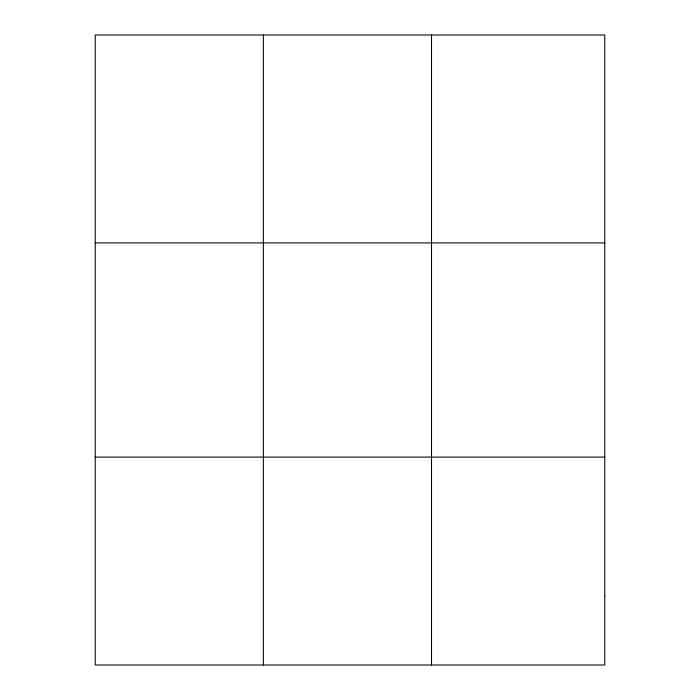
<?xml version="1.0" encoding="UTF-8"?>
<svg xmlns="http://www.w3.org/2000/svg" width="700" height="700" viewBox="0 0 700 700"><rect width="100%" height="100%" fill="white"/><g stroke="black" fill="none" stroke-linecap="round" stroke-linejoin="round"><path stroke-width="1.05" d="M263.375 665L263.375 35M431.524 665L431.524 35M95.226 242.9L604.774 242.9M95.226 457.1L604.774 457.1M604.774 595.7L604.774 665L95.226 665L95.226 35L604.774 35L604.774 595.7"/></g></svg>
